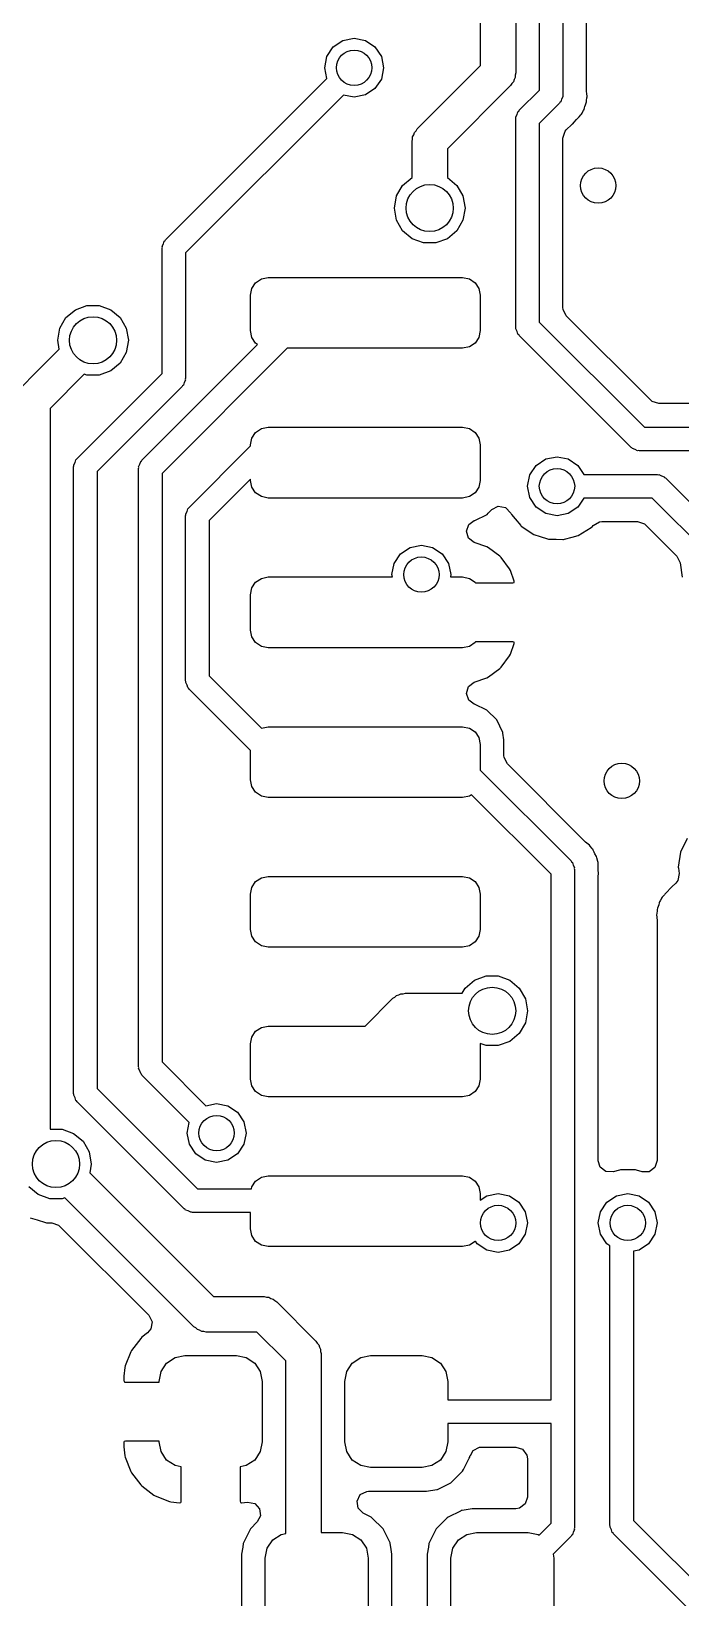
# Model space of a CAD drawing. Extents: x 0.04 to 2.01, y 0.04 to 5.04.
# Drawn here: x 0.728 to 0.945, y 0.859 to 1.382 of the extents above; entities that cross this region are included whole.
import ezdxf

# ---------------------------------------------------------------- set-up
doc = ezdxf.new("R2010")
doc.units = 0
doc.header["$MEASUREMENT"] = 0
doc.layers.add('BLACK', color=7, linetype='CONTINUOUS')

msp = doc.modelspace()

# ---------------------------------------------------------------- linework, layer by layer
at = {"layer": 'BLACK', "linetype": 'CONTINUOUS'}
for p, q in [((0.878, 1.37078), (0.878, 1.45477)), ((0.889811, 1.45233), (0.889811, 1.36834)), ((0.897685, 1.36263), (0.897685, 1.43895)), ((0.905559, 1.43538), (0.905559, 1.361)), ((0.913453, 1.36208), (0.913453, 1.42549)), ((0.826723, 1.37385), (0.828857, 1.37704)), ((0.828857, 1.37704), (0.83205, 1.37917)), ((0.83205, 1.37917), (0.835816, 1.37992)), ((0.835816, 1.37992), (0.839583, 1.37917)), ((0.839583, 1.37917), (0.842776, 1.37704)), ((0.842776, 1.37704), (0.84491, 1.37385)), ((0.825974, 1.37008), (0.826723, 1.37385)), ((0.84491, 1.37385), (0.845659, 1.37008)), ((0.856871, 1.34966), (0.878, 1.37078)), ((0.772807, 1.31264), (0.826683, 1.36651)), ((0.826683, 1.36651), (0.825974, 1.37008)), ((0.84491, 1.36631), (0.842776, 1.36312)), ((0.845659, 1.37008), (0.84491, 1.36631)), ((0.88902, 1.36539), (0.88847, 1.36484)), ((0.889221, 1.36614), (0.88902, 1.36539)), ((0.88961, 1.36681), (0.889221, 1.36614)), ((0.889811, 1.36834), (0.88961, 1.36759)), ((0.88961, 1.36759), (0.88961, 1.36681)), ((0.832251, 1.36095), (0.779528, 1.30822)), ((0.835816, 1.36024), (0.832251, 1.36095)), ((0.839583, 1.36099), (0.835816, 1.36024)), ((0.842776, 1.36312), (0.839583, 1.36099)), ((0.888081, 1.36416), (0.866953, 1.34303)), ((0.88847, 1.36484), (0.888081, 1.36416)), ((0.890917, 1.35586), (0.897685, 1.36263)), ((0.905511, 1.36038), (0.905092, 1.35956)), ((0.905559, 1.361), (0.905461, 1.3607)), ((0.905461, 1.3607), (0.905511, 1.36038)), ((0.913488, 1.36155), (0.913453, 1.36208)), ((0.913643, 1.36041), (0.913488, 1.36155)), ((0.91356, 1.36006), (0.913643, 1.36041)), ((0.890231, 1.35452), (0.890516, 1.35539)), ((0.890516, 1.35539), (0.890773, 1.35558)), ((0.890773, 1.35558), (0.890917, 1.35586)), ((0.904406, 1.35822), (0.897638, 1.35145)), ((0.90455, 1.3585), (0.904406, 1.35822)), ((0.904807, 1.35869), (0.90455, 1.3585)), ((0.905092, 1.35956), (0.904807, 1.35869)), ((0.911929, 1.3549), (0.911963, 1.35499)), ((0.911963, 1.35499), (0.912369, 1.35575)), ((0.912369, 1.35575), (0.912422, 1.35583)), ((0.912422, 1.35583), (0.912626, 1.35612)), ((0.912422, 1.35583), (0.912422, 1.35583)), ((0.912626, 1.35612), (0.912767, 1.35672)), ((0.912767, 1.35672), (0.912868, 1.35714)), ((0.912868, 1.35714), (0.91304, 1.35769)), ((0.91304, 1.35769), (0.913428, 1.35866)), ((0.913428, 1.35866), (0.913453, 1.35891)), ((0.913453, 1.35915), (0.913558, 1.36005)), ((0.913453, 1.35891), (0.913453, 1.35915)), ((0.913558, 1.36005), (0.91356, 1.36006)), ((0.889764, 1.35308), (0.889862, 1.35338)), ((0.889764, 1.28346), (0.889764, 1.35308)), ((0.889812, 1.35369), (0.890231, 1.35452)), ((0.889862, 1.35338), (0.889812, 1.35369)), ((0.897638, 1.35145), (0.897638, 1.2851)), ((0.906673, 1.34932), (0.908498, 1.35115)), ((0.908498, 1.35115), (0.908621, 1.35125)), ((0.908621, 1.35125), (0.908798, 1.35134)), ((0.908798, 1.35134), (0.909325, 1.35191)), ((0.909325, 1.35191), (0.910122, 1.35276)), ((0.910122, 1.35276), (0.910223, 1.35287)), ((0.910223, 1.35287), (0.910766, 1.35341)), ((0.910766, 1.35341), (0.910866, 1.35356)), ((0.910866, 1.35356), (0.911001, 1.35371)), ((0.911001, 1.35371), (0.911551, 1.35431)), ((0.911551, 1.35431), (0.911795, 1.35457)), ((0.911795, 1.35457), (0.911929, 1.3549)), ((0.855142, 1.34548), (0.855343, 1.34623)), ((0.855142, 1.33344), (0.855142, 1.34548)), ((0.855343, 1.34701), (0.855732, 1.34768)), ((0.855343, 1.34623), (0.855343, 1.34701)), ((0.855732, 1.34768), (0.855933, 1.34843)), ((0.855933, 1.34843), (0.856483, 1.34898)), ((0.856483, 1.34898), (0.856871, 1.34966)), ((0.905531, 1.34656), (0.906276, 1.34885)), ((0.905531, 1.28998), (0.905531, 1.34656)), ((0.906276, 1.34885), (0.906673, 1.34932)), ((0.866953, 1.34303), (0.866953, 1.33344)), ((0.849949, 1.32725), (0.851999, 1.3308)), ((0.851999, 1.3308), (0.855142, 1.33344)), ((0.866953, 1.33344), (0.870095, 1.3308)), ((0.870095, 1.3308), (0.872146, 1.32725)), ((0.849236, 1.32321), (0.849949, 1.32725)), ((0.872146, 1.32725), (0.872858, 1.32321)), ((0.849949, 1.31917), (0.849236, 1.32321)), ((0.851999, 1.31562), (0.849949, 1.31917)), ((0.872146, 1.31917), (0.870095, 1.31562)), ((0.872858, 1.32321), (0.872146, 1.31917)), ((0.855142, 1.31298), (0.851999, 1.31562)), ((0.870095, 1.31562), (0.866953, 1.31298)), ((0.771654, 1.30985), (0.771752, 1.31015)), ((0.771654, 1.268), (0.771654, 1.30985)), ((0.771702, 1.31047), (0.772121, 1.31129)), ((0.771752, 1.31015), (0.771702, 1.31047)), ((0.772121, 1.31129), (0.772405, 1.31217)), ((0.772405, 1.31217), (0.772662, 1.31235)), ((0.772662, 1.31235), (0.772807, 1.31264)), ((0.779528, 1.30822), (0.779528, 1.26637)), ((0.858996, 1.31158), (0.855142, 1.31298)), ((0.863098, 1.31158), (0.858996, 1.31158)), ((0.866953, 1.31298), (0.863098, 1.31158)), ((0.801631, 1.29635), (0.802911, 1.29827)), ((0.802911, 1.29827), (0.804827, 1.29955)), ((0.804827, 1.29955), (0.807087, 1.3)), ((0.807087, 1.3), (0.872047, 1.3)), ((0.872047, 1.3), (0.874307, 1.29955)), ((0.874307, 1.29955), (0.876223, 1.29827)), ((0.876223, 1.29827), (0.877503, 1.29635)), ((0.801181, 1.29409), (0.801631, 1.29635)), ((0.801181, 1.28228), (0.801181, 1.29409)), ((0.877503, 1.29635), (0.877953, 1.29409)), ((0.877953, 1.29409), (0.877953, 1.28228)), ((0.739574, 1.28665), (0.742717, 1.28928)), ((0.742717, 1.28928), (0.746571, 1.29069)), ((0.746571, 1.29069), (0.750673, 1.29069)), ((0.750673, 1.29069), (0.754528, 1.28928)), ((0.754528, 1.28928), (0.75767, 1.28665)), ((0.905579, 1.28937), (0.905531, 1.28998)), ((0.906673, 1.28722), (0.905579, 1.28937)), ((0.934861, 1.25904), (0.906673, 1.28722)), ((0.736811, 1.27906), (0.737523, 1.28309)), ((0.737523, 1.28309), (0.739574, 1.28665)), ((0.75767, 1.28665), (0.759721, 1.28309)), ((0.759721, 1.28309), (0.760433, 1.27906)), ((0.801631, 1.28002), (0.801181, 1.28228)), ((0.877953, 1.28228), (0.877503, 1.28002)), ((0.889862, 1.28316), (0.889764, 1.28346)), ((0.889812, 1.28285), (0.889862, 1.28316)), ((0.890231, 1.28203), (0.889812, 1.28285)), ((0.890516, 1.28115), (0.890231, 1.28203)), ((0.897638, 1.2851), (0.932733, 1.25)), ((0.73733, 1.27611), (0.736811, 1.27906)), ((0.760433, 1.27906), (0.759721, 1.27502)), ((0.764933, 1.239), (0.803585, 1.27766)), ((0.802911, 1.27811), (0.801631, 1.28002)), ((0.803585, 1.27766), (0.802911, 1.27811)), ((0.874307, 1.27683), (0.872047, 1.27638)), ((0.876223, 1.27811), (0.874307, 1.27683)), ((0.877503, 1.28002), (0.876223, 1.27811)), ((0.890773, 1.28096), (0.890516, 1.28115)), ((0.890917, 1.28068), (0.890773, 1.28096)), ((0.928318, 1.24328), (0.890917, 1.28068)), ((0.701176, 1.23996), (0.73733, 1.27611)), ((0.75767, 1.27146), (0.754528, 1.26883)), ((0.759721, 1.27502), (0.75767, 1.27146)), ((0.813442, 1.27638), (0.771654, 1.23459)), ((0.872047, 1.27638), (0.813442, 1.27638)), ((0.74567, 1.26775), (0.734252, 1.25633)), ((0.743279, 1.23962), (0.771654, 1.268)), ((0.746571, 1.26742), (0.74567, 1.26775)), ((0.750673, 1.26742), (0.746571, 1.26742)), ((0.754528, 1.26883), (0.750673, 1.26742)), ((0.779528, 1.26637), (0.779429, 1.26606)), ((0.779429, 1.26606), (0.779479, 1.26575)), ((0.778374, 1.26358), (0.75, 1.23521)), ((0.778519, 1.26386), (0.778374, 1.26358)), ((0.778776, 1.26405), (0.778519, 1.26386)), ((0.779061, 1.26493), (0.778776, 1.26405)), ((0.779479, 1.26575), (0.779061, 1.26493)), ((0.734252, 1.25633), (0.734252, 1.01557)), ((0.935326, 1.25864), (0.934861, 1.25904)), ((0.937617, 1.25789), (0.935326, 1.25864)), ((0.953648, 1.25789), (0.937617, 1.25789)), ((0.801181, 1.24409), (0.801631, 1.24635)), ((0.801631, 1.24635), (0.802911, 1.24827)), ((0.802911, 1.24827), (0.804827, 1.24955)), ((0.804827, 1.24955), (0.807087, 1.25)), ((0.807087, 1.25), (0.872047, 1.25)), ((0.872047, 1.25), (0.874307, 1.24955)), ((0.874307, 1.24955), (0.876223, 1.24827)), ((0.876223, 1.24827), (0.877503, 1.24635)), ((0.877503, 1.24635), (0.877953, 1.24409)), ((0.932733, 1.25), (0.954724, 1.25)), ((0.780681, 1.22326), (0.801181, 1.24376)), ((0.801181, 1.24376), (0.801181, 1.24409)), ((0.877953, 1.24409), (0.877953, 1.23228)), ((0.899796, 1.23941), (0.903563, 1.24016)), ((0.903563, 1.24016), (0.90733, 1.23941)), ((0.928601, 1.24313), (0.928318, 1.24328)), ((0.928788, 1.24288), (0.928601, 1.24313)), ((0.929665, 1.24259), (0.928788, 1.24288)), ((0.930486, 1.24217), (0.929665, 1.24259)), ((0.9308, 1.24222), (0.930486, 1.24217)), ((0.931102, 1.24213), (0.9308, 1.24222)), ((0.953094, 1.24213), (0.931102, 1.24213)), ((0.742126, 1.23684), (0.742224, 1.23714)), ((0.742126, 1.0275), (0.742126, 1.23684)), ((0.742174, 1.23745), (0.742593, 1.23828)), ((0.742224, 1.23714), (0.742174, 1.23745)), ((0.742593, 1.23828), (0.742878, 1.23915)), ((0.742878, 1.23915), (0.743135, 1.23934)), ((0.743135, 1.23934), (0.743279, 1.23962)), ((0.75, 1.23521), (0.75, 1.02913)), ((0.76378, 1.23622), (0.763878, 1.23652)), ((0.76378, 1.03644), (0.76378, 1.23622)), ((0.763828, 1.23684), (0.764247, 1.23766)), ((0.763878, 1.23652), (0.763828, 1.23684)), ((0.764247, 1.23766), (0.764531, 1.23853)), ((0.764531, 1.23853), (0.764788, 1.23872)), ((0.764788, 1.23872), (0.764933, 1.239)), ((0.89447, 1.23408), (0.896603, 1.23727)), ((0.896603, 1.23727), (0.899796, 1.23941)), ((0.90733, 1.23941), (0.910523, 1.23727)), ((0.910523, 1.23727), (0.912542, 1.23425)), ((0.771654, 1.23459), (0.771654, 1.03807)), ((0.801181, 1.23262), (0.787402, 1.21884)), ((0.801181, 1.23228), (0.801181, 1.23262)), ((0.801631, 1.23002), (0.801181, 1.23228)), ((0.802911, 1.22811), (0.801631, 1.23002)), ((0.877503, 1.23002), (0.876223, 1.22811)), ((0.877953, 1.23228), (0.877503, 1.23002)), ((0.89372, 1.23031), (0.89447, 1.23408)), ((0.89447, 1.22655), (0.89372, 1.23031)), ((0.912542, 1.23425), (0.937008, 1.23425)), ((0.937008, 1.23425), (0.93731, 1.23415)), ((0.93731, 1.23415), (0.937624, 1.2342)), ((0.937624, 1.2342), (0.938445, 1.23378)), ((0.938445, 1.23378), (0.939322, 1.2335)), ((0.939322, 1.2335), (0.939509, 1.23324)), ((0.939509, 1.23324), (0.939792, 1.2331)), ((0.939792, 1.2331), (0.959033, 1.21386)), ((0.804827, 1.22683), (0.802911, 1.22811)), ((0.807087, 1.22638), (0.804827, 1.22683)), ((0.872047, 1.22638), (0.807087, 1.22638)), ((0.874307, 1.22683), (0.872047, 1.22638)), ((0.876223, 1.22811), (0.874307, 1.22683)), ((0.896603, 1.22336), (0.89447, 1.22655)), ((0.912542, 1.22638), (0.910523, 1.22336)), ((0.935377, 1.22638), (0.912542, 1.22638)), ((0.953465, 1.20829), (0.935377, 1.22638)), ((0.779528, 1.22047), (0.779626, 1.22077)), ((0.779528, 1.16535), (0.779528, 1.22047)), ((0.779576, 1.22109), (0.779995, 1.22191)), ((0.779626, 1.22077), (0.779576, 1.22109)), ((0.779995, 1.22191), (0.780279, 1.22279)), ((0.780279, 1.22279), (0.780536, 1.22297)), ((0.780536, 1.22297), (0.780681, 1.22326)), ((0.876067, 1.21888), (0.880191, 1.22091)), ((0.880191, 1.22091), (0.880624, 1.22134)), ((0.880624, 1.22134), (0.881806, 1.22253)), ((0.881806, 1.22253), (0.883952, 1.22362)), ((0.883952, 1.22362), (0.886331, 1.22325)), ((0.886331, 1.22325), (0.888132, 1.22134)), ((0.888132, 1.22134), (0.888351, 1.22085)), ((0.888351, 1.22085), (0.889542, 1.21943)), ((0.889542, 1.21943), (0.891441, 1.21717)), ((0.899796, 1.22122), (0.896603, 1.22336)), ((0.903563, 1.22047), (0.899796, 1.22122)), ((0.90733, 1.22122), (0.903563, 1.22047)), ((0.910523, 1.22336), (0.90733, 1.22122)), ((0.787402, 1.21884), (0.787402, 1.16699)), ((0.87329, 1.21529), (0.874088, 1.21756)), ((0.87398, 1.21298), (0.87329, 1.21529)), ((0.874088, 1.21756), (0.875952, 1.21887)), ((0.875952, 1.21887), (0.876067, 1.21888)), ((0.891441, 1.21717), (0.891441, 1.21717)), ((0.891441, 1.21717), (0.89162, 1.21696)), ((0.89162, 1.21696), (0.895849, 1.21414)), ((0.895849, 1.21414), (0.896114, 1.21406)), ((0.896114, 1.21406), (0.896114, 1.21406)), ((0.896114, 1.21406), (0.897587, 1.2136)), ((0.908635, 1.21331), (0.910679, 1.21387)), ((0.910679, 1.21387), (0.915009, 1.21653)), ((0.915009, 1.21653), (0.915258, 1.2168)), ((0.915258, 1.2168), (0.915619, 1.2172)), ((0.915619, 1.2172), (0.917708, 1.2184)), ((0.917708, 1.2184), (0.918508, 1.21848)), ((0.918508, 1.21848), (0.930493, 1.21848)), ((0.930493, 1.21848), (0.932784, 1.21774)), ((0.932784, 1.21774), (0.933249, 1.21734)), ((0.933249, 1.21734), (0.943599, 1.20699)), ((0.851308, 1.20775), (0.854501, 1.20988)), ((0.854501, 1.20988), (0.858268, 1.21063)), ((0.858268, 1.21063), (0.862034, 1.20988)), ((0.862034, 1.20988), (0.865227, 1.20775)), ((0.875895, 1.21152), (0.87398, 1.21298)), ((0.880156, 1.21003), (0.875895, 1.21152)), ((0.880665, 1.20976), (0.880156, 1.21003)), ((0.884482, 1.20694), (0.880665, 1.20976)), ((0.897587, 1.2136), (0.900698, 1.21263)), ((0.900698, 1.21263), (0.903238, 1.21258)), ((0.903238, 1.21258), (0.9055, 1.21254)), ((0.9055, 1.21254), (0.9055, 1.21254)), ((0.9055, 1.21254), (0.905778, 1.21253)), ((0.905778, 1.21253), (0.906046, 1.21261)), ((0.906046, 1.21261), (0.908635, 1.21331)), ((0.906046, 1.21261), (0.906046, 1.21261)), ((0.848425, 1.20079), (0.849174, 1.20455)), ((0.849174, 1.20455), (0.851308, 1.20775)), ((0.865227, 1.20775), (0.867361, 1.20455)), ((0.867361, 1.20455), (0.86811, 1.20079)), ((0.884889, 1.20653), (0.884482, 1.20694)), ((0.887708, 1.20271), (0.884889, 1.20653)), ((0.943599, 1.20699), (0.944707, 1.20474)), ((0.944707, 1.20474), (0.94534, 1.19991)), ((0.801631, 1.19635), (0.802911, 1.19827)), ((0.802911, 1.19827), (0.804827, 1.19955)), ((0.804827, 1.19955), (0.807087, 1.2)), ((0.807087, 1.2), (0.848582, 1.2)), ((0.848582, 1.2), (0.848425, 1.20079)), ((0.86811, 1.20079), (0.867954, 1.2)), ((0.867954, 1.2), (0.872047, 1.2)), ((0.872047, 1.2), (0.874307, 1.19955)), ((0.874307, 1.19955), (0.876223, 1.19827)), ((0.876223, 1.19827), (0.876383, 1.19803)), ((0.876383, 1.19803), (0.888826, 1.19803)), ((0.887978, 1.2022), (0.887708, 1.20271)), ((0.889231, 1.19864), (0.887978, 1.2022)), ((0.888826, 1.19803), (0.889236, 1.19816)), ((0.889236, 1.19816), (0.889231, 1.19864)), ((0.801181, 1.19409), (0.801631, 1.19635)), ((0.801181, 1.18228), (0.801181, 1.19409)), ((0.801631, 1.18002), (0.801181, 1.18228)), ((0.802911, 1.17811), (0.801631, 1.18002)), ((0.804827, 1.17683), (0.802911, 1.17811)), ((0.876223, 1.17811), (0.874307, 1.17683)), ((0.876383, 1.17835), (0.876223, 1.17811)), ((0.888802, 1.17835), (0.876383, 1.17835)), ((0.887978, 1.17417), (0.889238, 1.17776)), ((0.889249, 1.1782), (0.888802, 1.17835)), ((0.889238, 1.17776), (0.889249, 1.1782)), ((0.807087, 1.17638), (0.804827, 1.17683)), ((0.872047, 1.17638), (0.807087, 1.17638)), ((0.874307, 1.17683), (0.872047, 1.17638)), ((0.884889, 1.16985), (0.887708, 1.17367)), ((0.887708, 1.17367), (0.887978, 1.17417)), ((0.787402, 1.16699), (0.804835, 1.14955)), ((0.880156, 1.16635), (0.880665, 1.16662)), ((0.880665, 1.16662), (0.884482, 1.16944)), ((0.884482, 1.16944), (0.884889, 1.16985)), ((0.779626, 1.16505), (0.779528, 1.16535)), ((0.779576, 1.16474), (0.779626, 1.16505)), ((0.779995, 1.16392), (0.779576, 1.16474)), ((0.780279, 1.16304), (0.779995, 1.16392)), ((0.780536, 1.16285), (0.780279, 1.16304)), ((0.780681, 1.16257), (0.780536, 1.16285)), ((0.801181, 1.14207), (0.780681, 1.16257)), ((0.873289, 1.16112), (0.874001, 1.16342)), ((0.874001, 1.16342), (0.875895, 1.16486)), ((0.875895, 1.16486), (0.880156, 1.16635)), ((0.874067, 1.15884), (0.873289, 1.16112)), ((0.875951, 1.15752), (0.874067, 1.15884)), ((0.876044, 1.1575), (0.875951, 1.15752)), ((0.880171, 1.15548), (0.876044, 1.1575)), ((0.883423, 1.15224), (0.880171, 1.15548)), ((0.885447, 1.14811), (0.883423, 1.15224)), ((0.804835, 1.14955), (0.807087, 1.15)), ((0.807087, 1.15), (0.872047, 1.15)), ((0.872047, 1.15), (0.874307, 1.14955)), ((0.874307, 1.14955), (0.876223, 1.14827)), ((0.876223, 1.14827), (0.877503, 1.14635)), ((0.877503, 1.14635), (0.877953, 1.14409)), ((0.885491, 1.14782), (0.885447, 1.14811)), ((0.885491, 1.14781), (0.885491, 1.14782)), ((0.885822, 1.14557), (0.885491, 1.14781)), ((0.801181, 1.13228), (0.801181, 1.14207)), ((0.877953, 1.14409), (0.877953, 1.13549)), ((0.885846, 1.1454), (0.885822, 1.14557)), ((0.885846, 1.14037), (0.885846, 1.1454)), ((0.877953, 1.13549), (0.908296, 1.10515)), ((0.885894, 1.13976), (0.885846, 1.14037)), ((0.886988, 1.13762), (0.885894, 1.13976)), ((0.913117, 1.11149), (0.886988, 1.13762)), ((0.801631, 1.13002), (0.801181, 1.13228)), ((0.802911, 1.12811), (0.801631, 1.13002)), ((0.804827, 1.12683), (0.802911, 1.12811)), ((0.807087, 1.12638), (0.804827, 1.12683)), ((0.872047, 1.12638), (0.807087, 1.12638)), ((0.874307, 1.12683), (0.872047, 1.12638)), ((0.875009, 1.1273), (0.874307, 1.12683)), ((0.901575, 1.10073), (0.875009, 1.1273)), ((0.913514, 1.11114), (0.913117, 1.11149)), ((0.914428, 1.11045), (0.913514, 1.11114)), ((0.914617, 1.11014), (0.914428, 1.11045)), ((0.914621, 1.11013), (0.914617, 1.11014)), ((0.914617, 1.11014), (0.914617, 1.11014)), ((0.915183, 1.10942), (0.914621, 1.11013)), ((0.915355, 1.10925), (0.915183, 1.10942)), ((0.915513, 1.10906), (0.915355, 1.10925)), ((0.915622, 1.10881), (0.915513, 1.10906)), ((0.94701, 1.11266), (0.944851, 1.10806)), ((0.908296, 1.10515), (0.90844, 1.10486)), ((0.90844, 1.10486), (0.908697, 1.10468)), ((0.908697, 1.10468), (0.908982, 1.1038)), ((0.915927, 1.10809), (0.915622, 1.10881)), ((0.915622, 1.10881), (0.915622, 1.10881)), ((0.91619, 1.10759), (0.915927, 1.10809)), ((0.916741, 1.10669), (0.91619, 1.10759)), ((0.916824, 1.10625), (0.916741, 1.10669)), ((0.917074, 1.10542), (0.916824, 1.10625)), ((0.917111, 1.10534), (0.917074, 1.10542)), ((0.917253, 1.10501), (0.917111, 1.10534)), ((0.917111, 1.10534), (0.917111, 1.10534)), ((0.917266, 1.10465), (0.917253, 1.10501)), ((0.917297, 1.10384), (0.917266, 1.10465)), ((0.917266, 1.10465), (0.917266, 1.10465)), ((0.91731, 1.10364), (0.917297, 1.10384)), ((0.944851, 1.10806), (0.94407, 1.10304)), ((0.802911, 1.09827), (0.804827, 1.09955)), ((0.804827, 1.09955), (0.807087, 1.1)), ((0.807087, 1.1), (0.872047, 1.1)), ((0.872047, 1.1), (0.874307, 1.09955)), ((0.874307, 1.09955), (0.876223, 1.09827)), ((0.901575, 0.925197), (0.901575, 1.10073)), ((0.908982, 1.1038), (0.9094, 1.10298)), ((0.9094, 1.10298), (0.909351, 1.10266)), ((0.909351, 1.10266), (0.909449, 1.10236)), ((0.909449, 1.10236), (0.909449, 0.882382)), ((0.917343, 1.10346), (0.91731, 1.10364)), ((0.917343, 1.1027), (0.917343, 1.10346)), ((0.917345, 1.10255), (0.917343, 1.1027)), ((0.917343, 1.10026), (0.917354, 1.10042)), ((0.917343, 1.00505), (0.917343, 1.10026)), ((0.917418, 1.1006), (0.917345, 1.10255)), ((0.917354, 1.10042), (0.917418, 1.1006)), ((0.943894, 1.09865), (0.943226, 1.09775)), ((0.944335, 1.10101), (0.943894, 1.09865)), ((0.94407, 1.10304), (0.944106, 1.10277)), ((0.944106, 1.10277), (0.944106, 1.10277)), ((0.944106, 1.10277), (0.944335, 1.10101)), ((0.801181, 1.09409), (0.801631, 1.09635)), ((0.801181, 1.08228), (0.801181, 1.09409)), ((0.801631, 1.09635), (0.802911, 1.09827)), ((0.876223, 1.09827), (0.877503, 1.09635)), ((0.877503, 1.09635), (0.877953, 1.09409)), ((0.877953, 1.09409), (0.877953, 1.08228)), ((0.93944, 1.0939), (0.938646, 1.09305)), ((0.939575, 1.09406), (0.93944, 1.0939)), ((0.939675, 1.0942), (0.939575, 1.09406)), ((0.940218, 1.09474), (0.939675, 1.0942)), ((0.940319, 1.09485), (0.940218, 1.09474)), ((0.941398, 1.09601), (0.940319, 1.09485)), ((0.941643, 1.09628), (0.941398, 1.09601)), ((0.94182, 1.09636), (0.941643, 1.09628)), ((0.941943, 1.09647), (0.94182, 1.09636)), ((0.943226, 1.09775), (0.941943, 1.09647)), ((0.936988, 1.08846), (0.936883, 1.08756)), ((0.937012, 1.08895), (0.936988, 1.0887)), ((0.936988, 1.0887), (0.936988, 1.08846)), ((0.937166, 1.08934), (0.937012, 1.08895)), ((0.937401, 1.08993), (0.937166, 1.08934)), ((0.937573, 1.09047), (0.937401, 1.08993)), ((0.937732, 1.09114), (0.937573, 1.09047)), ((0.937815, 1.09149), (0.937732, 1.09114)), ((0.938019, 1.09179), (0.937815, 1.09149)), ((0.938072, 1.09186), (0.938019, 1.09179)), ((0.938019, 1.09179), (0.938019, 1.09179)), ((0.938478, 1.09262), (0.938072, 1.09186)), ((0.938512, 1.09271), (0.938478, 1.09262)), ((0.938646, 1.09305), (0.938512, 1.09271)), ((0.938512, 1.09271), (0.938512, 1.09271)), ((0.936883, 1.08756), (0.936798, 1.0872)), ((0.936798, 1.0872), (0.936905, 1.08641)), ((0.936905, 1.08641), (0.936953, 1.08606)), ((0.936953, 1.08606), (0.936988, 1.08554)), ((0.936988, 1.08554), (0.936988, 1.00507)), ((0.801631, 1.08002), (0.801181, 1.08228)), ((0.802911, 1.07811), (0.801631, 1.08002)), ((0.804827, 1.07683), (0.802911, 1.07811)), ((0.876223, 1.07811), (0.874307, 1.07683)), ((0.877503, 1.08002), (0.876223, 1.07811)), ((0.877953, 1.08228), (0.877503, 1.08002)), ((0.807087, 1.07638), (0.804827, 1.07683)), ((0.872047, 1.07638), (0.807087, 1.07638)), ((0.874307, 1.07683), (0.872047, 1.07638)), ((0.871888, 1.06102), (0.872862, 1.06271)), ((0.872862, 1.06271), (0.876004, 1.06535)), ((0.876004, 1.06535), (0.879859, 1.06675)), ((0.879859, 1.06675), (0.88396, 1.06675)), ((0.88396, 1.06675), (0.887815, 1.06535)), ((0.887815, 1.06535), (0.890957, 1.06271)), ((0.890957, 1.06271), (0.893008, 1.05916)), ((0.839483, 1.05), (0.848777, 1.05929)), ((0.848777, 1.05929), (0.84945, 1.05968)), ((0.84945, 1.05968), (0.85, 1.06023)), ((0.85, 1.06023), (0.850751, 1.06043)), ((0.850751, 1.06043), (0.851424, 1.06082)), ((0.851424, 1.06082), (0.852202, 1.06082)), ((0.852202, 1.06082), (0.852953, 1.06102)), ((0.852953, 1.06102), (0.871888, 1.06102)), ((0.893008, 1.05916), (0.89372, 1.05512)), ((0.89372, 1.05512), (0.893008, 1.05108)), ((0.801181, 1.04409), (0.801631, 1.04635)), ((0.801631, 1.04635), (0.802911, 1.04827)), ((0.802911, 1.04827), (0.804827, 1.04955)), ((0.804827, 1.04955), (0.807087, 1.05)), ((0.807087, 1.05), (0.839483, 1.05)), ((0.890957, 1.04753), (0.887815, 1.04489)), ((0.893008, 1.05108), (0.890957, 1.04753)), ((0.801181, 1.03228), (0.801181, 1.04409)), ((0.879859, 1.04349), (0.877934, 1.04419)), ((0.877934, 1.04419), (0.877953, 1.04409)), ((0.877953, 1.04409), (0.877953, 1.03228)), ((0.88396, 1.04349), (0.879859, 1.04349)), ((0.887815, 1.04489), (0.88396, 1.04349)), ((0.763878, 1.03614), (0.76378, 1.03644)), ((0.763828, 1.03583), (0.763878, 1.03614)), ((0.764247, 1.03501), (0.763828, 1.03583)), ((0.771654, 1.03807), (0.786309, 1.02342)), ((0.764531, 1.03413), (0.764247, 1.03501)), ((0.764788, 1.03394), (0.764531, 1.03413)), ((0.764933, 1.03366), (0.764788, 1.03394)), ((0.780741, 1.01785), (0.764933, 1.03366)), ((0.801631, 1.03002), (0.801181, 1.03228)), ((0.877953, 1.03228), (0.877503, 1.03002)), ((0.742224, 1.0272), (0.742126, 1.0275)), ((0.742174, 1.02689), (0.742224, 1.0272)), ((0.742593, 1.02606), (0.742174, 1.02689)), ((0.742878, 1.02519), (0.742593, 1.02606)), ((0.75, 1.02913), (0.783463, 0.995669)), ((0.802911, 1.02811), (0.801631, 1.03002)), ((0.804827, 1.02683), (0.802911, 1.02811)), ((0.807087, 1.02638), (0.804827, 1.02683)), ((0.872047, 1.02638), (0.807087, 1.02638)), ((0.874307, 1.02683), (0.872047, 1.02638)), ((0.876223, 1.02811), (0.874307, 1.02683)), ((0.877503, 1.03002), (0.876223, 1.02811)), ((0.743135, 1.025), (0.742878, 1.02519)), ((0.743279, 1.02472), (0.743135, 1.025)), ((0.779048, 0.988948), (0.743279, 1.02472)), ((0.786309, 1.02342), (0.789875, 1.02413)), ((0.789875, 1.02413), (0.793641, 1.02338)), ((0.793641, 1.02338), (0.796835, 1.02124)), ((0.796835, 1.02124), (0.798968, 1.01805)), ((0.734252, 1.01557), (0.738271, 1.01557)), ((0.738271, 1.01557), (0.742126, 1.01417)), ((0.780032, 1.01428), (0.780741, 1.01785)), ((0.798968, 1.01805), (0.799717, 1.01428)), ((0.742126, 1.01417), (0.745268, 1.01153)), ((0.745268, 1.01153), (0.747319, 1.00798)), ((0.780781, 1.01052), (0.780032, 1.01428)), ((0.782915, 1.00732), (0.780781, 1.01052)), ((0.798968, 1.01052), (0.796835, 1.00732)), ((0.799717, 1.01428), (0.798968, 1.01052)), ((0.747319, 1.00798), (0.748031, 1.00394)), ((0.786108, 1.00519), (0.782915, 1.00732)), ((0.789875, 1.00444), (0.786108, 1.00519)), ((0.793641, 1.00519), (0.789875, 1.00444)), ((0.796835, 1.00732), (0.793641, 1.00519)), ((0.918007, 1.00288), (0.917343, 1.00505)), ((0.936988, 1.00507), (0.936244, 1.00278)), ((0.748031, 1.00394), (0.747513, 1.001)), ((0.747513, 1.001), (0.788863, 0.959646)), ((0.802911, 0.99827), (0.804827, 0.99955)), ((0.804827, 0.99955), (0.807087, 1)), ((0.807087, 1), (0.872047, 1)), ((0.872047, 1), (0.874307, 0.99955)), ((0.874307, 0.99955), (0.876223, 0.99827)), ((0.919904, 1.00139), (0.918007, 1.00288)), ((0.922311, 1.00131), (0.919904, 1.00139)), ((0.924486, 1.00193), (0.922311, 1.00131)), ((0.924753, 1.002), (0.924486, 1.00193)), ((0.924486, 1.00193), (0.924486, 1.00193)), ((0.925031, 1.002), (0.924753, 1.002)), ((0.926817, 1.00199), (0.925031, 1.002)), ((0.929834, 1.00197), (0.926817, 1.00199)), ((0.9301, 1.00189), (0.929834, 1.00197)), ((0.931974, 1.00133), (0.9301, 1.00189)), ((0.9301, 1.00189), (0.9301, 1.00189)), ((0.934295, 1.00136), (0.931974, 1.00133)), ((0.936244, 1.00278), (0.934295, 1.00136)), ((0.730315, 0.993708), (0.727173, 0.996345)), ((0.783463, 0.995669), (0.801494, 0.995669)), ((0.801494, 0.995669), (0.801631, 0.996354)), ((0.801631, 0.996354), (0.802911, 0.99827)), ((0.876223, 0.99827), (0.877503, 0.996354)), ((0.877503, 0.996354), (0.877953, 0.994094)), ((0.877953, 0.994094), (0.877953, 0.991903)), ((0.880111, 0.993345), (0.883878, 0.994094)), ((0.883878, 0.994094), (0.887645, 0.993345)), ((0.923418, 0.993345), (0.927185, 0.994094)), ((0.927185, 0.994094), (0.930952, 0.993345)), ((0.73417, 0.992305), (0.730315, 0.993708)), ((0.738271, 0.992305), (0.73417, 0.992305)), ((0.739172, 0.992633), (0.738271, 0.992305)), ((0.782241, 0.949564), (0.739172, 0.992633)), ((0.779331, 0.988804), (0.779048, 0.988948)), ((0.779518, 0.988547), (0.779331, 0.988804)), ((0.877953, 0.991903), (0.880111, 0.993345)), ((0.887645, 0.993345), (0.890838, 0.991212)), ((0.890838, 0.991212), (0.892971, 0.988019)), ((0.918092, 0.988019), (0.920225, 0.991212)), ((0.920225, 0.991212), (0.923418, 0.993345)), ((0.930952, 0.993345), (0.934145, 0.991212)), ((0.934145, 0.991212), (0.936278, 0.988019)), ((0.72765, 0.985969), (0.729933, 0.985256)), ((0.729933, 0.985256), (0.732773, 0.984369)), ((0.732773, 0.984369), (0.732773, 0.984369)), ((0.732773, 0.984369), (0.733038, 0.984286)), ((0.733038, 0.984286), (0.73448, 0.984259)), ((0.73448, 0.984259), (0.734846, 0.984253)), ((0.734846, 0.984253), (0.737123, 0.983466)), ((0.780395, 0.988262), (0.779518, 0.988547)), ((0.781216, 0.987844), (0.780395, 0.988262)), ((0.78153, 0.987893), (0.781216, 0.987844)), ((0.781832, 0.987795), (0.78153, 0.987893)), ((0.801181, 0.987795), (0.781832, 0.987795)), ((0.801181, 0.982283), (0.801181, 0.987795)), ((0.892971, 0.988019), (0.89372, 0.984252)), ((0.89372, 0.984252), (0.892971, 0.980485)), ((0.917343, 0.984252), (0.918092, 0.988019)), ((0.918092, 0.980485), (0.917343, 0.984252)), ((0.936278, 0.988019), (0.937028, 0.984252)), ((0.937028, 0.984252), (0.936278, 0.980485)), ((0.737123, 0.983466), (0.737531, 0.983112)), ((0.737531, 0.983112), (0.767237, 0.953405)), ((0.801631, 0.980024), (0.801181, 0.982283)), ((0.802911, 0.978108), (0.801631, 0.980024)), ((0.892971, 0.980485), (0.890838, 0.977292)), ((0.920225, 0.977292), (0.918092, 0.980485)), ((0.936278, 0.980485), (0.934145, 0.977292)), ((0.804827, 0.976827), (0.802911, 0.978108)), ((0.807087, 0.976378), (0.804827, 0.976827)), ((0.872047, 0.976378), (0.807087, 0.976378)), ((0.874307, 0.976827), (0.872047, 0.976378)), ((0.876223, 0.978108), (0.874307, 0.976827)), ((0.876298, 0.97822), (0.876223, 0.978108)), ((0.876918, 0.977292), (0.876298, 0.97822)), ((0.880111, 0.975159), (0.876918, 0.977292)), ((0.883878, 0.974409), (0.880111, 0.975159)), ((0.887645, 0.975159), (0.883878, 0.974409)), ((0.890838, 0.977292), (0.887645, 0.975159)), ((0.92126, 0.976601), (0.920225, 0.977292)), ((0.92126, 0.883241), (0.92126, 0.976601)), ((0.930952, 0.975159), (0.929134, 0.974797)), ((0.929134, 0.974797), (0.929134, 0.884871)), ((0.934145, 0.977292), (0.930952, 0.975159)), ((0.788863, 0.959646), (0.805781, 0.959646)), ((0.805781, 0.959646), (0.806532, 0.959444)), ((0.806532, 0.959444), (0.807309, 0.959444)), ((0.807309, 0.959444), (0.807983, 0.959056)), ((0.807983, 0.959056), (0.808734, 0.958854)), ((0.808734, 0.958854), (0.809283, 0.958305)), ((0.809283, 0.958305), (0.809957, 0.957916)), ((0.809957, 0.957916), (0.823073, 0.944799)), ((0.767237, 0.953405), (0.768331, 0.951259)), ((0.766838, 0.947545), (0.764916, 0.946086)), ((0.767954, 0.94888), (0.766838, 0.947545)), ((0.768331, 0.951259), (0.767954, 0.94888)), ((0.782915, 0.949176), (0.782241, 0.949564)), ((0.783465, 0.948626), (0.782915, 0.949176)), ((0.784216, 0.948425), (0.783465, 0.948626)), ((0.784889, 0.948036), (0.784216, 0.948425)), ((0.785666, 0.948036), (0.784889, 0.948036)), ((0.786417, 0.947835), (0.785666, 0.948036)), ((0.803335, 0.947835), (0.786417, 0.947835)), ((0.812992, 0.938177), (0.803335, 0.947835)), ((0.761482, 0.94168), (0.761223, 0.941222)), ((0.764543, 0.945714), (0.761482, 0.94168)), ((0.764916, 0.946086), (0.764543, 0.945714)), ((0.823073, 0.944799), (0.823462, 0.944126)), ((0.823462, 0.944126), (0.824012, 0.943576)), ((0.824012, 0.943576), (0.824213, 0.942825)), ((0.824213, 0.942825), (0.824602, 0.942152)), ((0.824602, 0.942152), (0.824602, 0.941374)), ((0.759353, 0.936499), (0.759231, 0.936017)), ((0.761223, 0.941222), (0.759353, 0.936499)), ((0.771325, 0.934644), (0.773192, 0.937438)), ((0.773192, 0.937438), (0.775986, 0.939305)), ((0.775986, 0.939305), (0.779281, 0.939961)), ((0.779281, 0.939961), (0.796506, 0.939961)), ((0.796506, 0.939961), (0.799802, 0.939305)), ((0.799802, 0.939305), (0.802596, 0.937438)), ((0.802596, 0.937438), (0.804463, 0.934644)), ((0.812992, 0.880563), (0.812992, 0.938177)), ((0.824602, 0.941374), (0.824803, 0.940623)), ((0.824803, 0.940623), (0.824803, 0.880906)), ((0.833333, 0.934644), (0.8352, 0.937438)), ((0.8352, 0.937438), (0.837994, 0.939305)), ((0.837994, 0.939305), (0.841289, 0.939961)), ((0.841289, 0.939961), (0.858514, 0.939961)), ((0.858514, 0.939961), (0.86181, 0.939305)), ((0.86181, 0.939305), (0.864604, 0.937438)), ((0.864604, 0.937438), (0.86647, 0.934644)), ((0.758872, 0.933052), (0.758858, 0.932817)), ((0.758858, 0.932817), (0.758858, 0.93172)), ((0.758858, 0.93172), (0.759021, 0.93122)), ((0.759231, 0.936017), (0.758872, 0.933052)), ((0.759021, 0.93122), (0.759183, 0.931102)), ((0.770669, 0.931348), (0.771325, 0.934644)), ((0.770669, 0.931102), (0.770669, 0.931348)), ((0.804463, 0.934644), (0.805118, 0.931348)), ((0.805118, 0.931348), (0.805118, 0.911171)), ((0.832677, 0.931348), (0.833333, 0.934644)), ((0.832677, 0.911171), (0.832677, 0.931348)), ((0.86647, 0.934644), (0.867126, 0.931348)), ((0.867126, 0.931348), (0.867126, 0.925197)), ((0.759183, 0.931102), (0.770669, 0.931102)), ((0.867126, 0.925197), (0.901575, 0.925197)), ((0.901575, 0.917323), (0.867126, 0.917323)), ((0.867126, 0.917323), (0.867126, 0.911171)), ((0.901575, 0.884013), (0.901575, 0.917323)), ((0.758976, 0.911255), (0.758858, 0.911093)), ((0.758858, 0.911093), (0.758858, 0.909702)), ((0.759476, 0.911417), (0.758976, 0.911255)), ((0.770669, 0.911417), (0.759476, 0.911417)), ((0.770669, 0.911171), (0.770669, 0.911417)), ((0.771325, 0.907876), (0.770669, 0.911171)), ((0.805118, 0.911171), (0.804463, 0.907876)), ((0.833333, 0.907876), (0.832677, 0.911171)), ((0.867126, 0.911171), (0.86647, 0.907876)), ((0.758858, 0.909702), (0.758872, 0.909468)), ((0.758872, 0.909468), (0.759231, 0.906502)), ((0.759231, 0.906502), (0.759353, 0.906021)), ((0.759353, 0.906021), (0.761223, 0.901298)), ((0.773192, 0.905081), (0.771325, 0.907876)), ((0.775986, 0.903215), (0.773192, 0.905081)), ((0.802596, 0.905081), (0.799802, 0.903215)), ((0.804463, 0.907876), (0.802596, 0.905081)), ((0.8352, 0.905081), (0.833333, 0.907876)), ((0.837994, 0.903215), (0.8352, 0.905081)), ((0.864604, 0.905081), (0.86181, 0.903215)), ((0.86647, 0.907876), (0.864604, 0.905081)), ((0.872345, 0.901959), (0.874268, 0.905734)), ((0.874268, 0.905734), (0.874408, 0.906007)), ((0.874268, 0.905734), (0.874268, 0.905734)), ((0.874408, 0.906007), (0.874456, 0.90631)), ((0.874456, 0.90631), (0.87455, 0.906602)), ((0.87455, 0.906602), (0.874647, 0.90657)), ((0.874647, 0.90657), (0.875523, 0.908288)), ((0.875523, 0.908288), (0.877669, 0.909381)), ((0.877669, 0.909381), (0.878278, 0.909429)), ((0.878278, 0.909429), (0.889783, 0.909429)), ((0.889783, 0.909429), (0.892074, 0.908685)), ((0.892074, 0.908685), (0.89349, 0.906736)), ((0.89349, 0.906736), (0.893681, 0.905531)), ((0.893681, 0.905531), (0.893681, 0.892697)), ((0.761223, 0.901298), (0.761482, 0.900839)), ((0.761482, 0.900839), (0.764543, 0.896806)), ((0.778051, 0.902804), (0.775986, 0.903215)), ((0.778051, 0.891073), (0.778051, 0.902804)), ((0.799802, 0.903215), (0.797736, 0.902804)), ((0.797736, 0.902804), (0.797736, 0.891365)), ((0.841289, 0.902559), (0.837994, 0.903215)), ((0.858514, 0.902559), (0.841289, 0.902559)), ((0.86181, 0.903215), (0.858514, 0.902559)), ((0.868337, 0.897651), (0.872034, 0.901348)), ((0.872034, 0.901348), (0.872345, 0.901959)), ((0.764543, 0.896806), (0.764916, 0.896433)), ((0.764916, 0.896433), (0.76895, 0.893372)), ((0.837868, 0.893524), (0.840014, 0.894617)), ((0.840014, 0.894617), (0.840624, 0.894665)), ((0.840624, 0.894665), (0.859813, 0.894665)), ((0.859813, 0.894665), (0.859964, 0.894689)), ((0.859964, 0.894689), (0.863375, 0.89523)), ((0.859964, 0.894689), (0.859964, 0.894689)), ((0.863375, 0.89523), (0.863678, 0.895278)), ((0.863375, 0.89523), (0.863375, 0.89523)), ((0.863678, 0.895278), (0.864492, 0.895692)), ((0.864492, 0.895692), (0.868063, 0.897512)), ((0.868063, 0.897512), (0.868064, 0.897512)), ((0.868064, 0.897512), (0.868337, 0.897651)), ((0.76895, 0.893372), (0.769408, 0.893113)), ((0.769408, 0.893113), (0.774131, 0.891243)), ((0.774131, 0.891243), (0.774613, 0.891121)), ((0.774613, 0.891121), (0.777505, 0.890771)), ((0.777505, 0.890771), (0.777933, 0.89091)), ((0.777933, 0.89091), (0.778051, 0.891073)), ((0.797736, 0.891365), (0.797899, 0.890866)), ((0.797899, 0.890866), (0.798054, 0.890753)), ((0.798054, 0.890753), (0.798209, 0.890762)), ((0.798209, 0.890762), (0.800236, 0.891007)), ((0.800236, 0.891007), (0.8026, 0.890544)), ((0.8026, 0.890544), (0.80424, 0.888779)), ((0.836774, 0.891377), (0.837868, 0.893524)), ((0.837151, 0.888998), (0.836774, 0.891377)), ((0.892937, 0.890406), (0.890988, 0.88899)), ((0.893681, 0.892697), (0.892937, 0.890406)), ((0.80346, 0.884382), (0.801195, 0.882116)), ((0.804529, 0.886388), (0.80346, 0.884382)), ((0.80424, 0.888779), (0.804529, 0.886388)), ((0.838854, 0.887295), (0.837151, 0.888998)), ((0.839456, 0.886988), (0.838854, 0.887295)), ((0.841489, 0.885953), (0.839456, 0.886988)), ((0.841489, 0.885952), (0.841489, 0.885953)), ((0.841762, 0.885813), (0.841489, 0.885952)), ((0.845459, 0.882116), (0.841762, 0.885813)), ((0.8669, 0.885813), (0.863202, 0.882116)), ((0.867173, 0.885952), (0.8669, 0.885813)), ((0.871285, 0.888048), (0.867173, 0.885953)), ((0.867173, 0.885953), (0.867173, 0.885952)), ((0.871558, 0.888187), (0.871285, 0.888048)), ((0.871285, 0.888048), (0.871285, 0.888048)), ((0.871861, 0.888235), (0.871558, 0.888187)), ((0.875272, 0.888775), (0.871861, 0.888235)), ((0.871861, 0.888235), (0.871861, 0.888235)), ((0.875423, 0.888799), (0.875272, 0.888775)), ((0.875272, 0.888775), (0.875272, 0.888775)), ((0.889783, 0.888799), (0.875423, 0.888799)), ((0.890988, 0.88899), (0.889783, 0.888799)), ((0.929134, 0.884871), (0.957784, 0.856221)), ((0.801055, 0.881843), (0.799499, 0.878789)), ((0.801195, 0.882116), (0.801055, 0.881843)), ((0.801055, 0.881843), (0.801055, 0.881843)), ((0.808625, 0.878383), (0.811419, 0.88025)), ((0.811419, 0.88025), (0.812992, 0.880563)), ((0.824803, 0.880906), (0.831939, 0.880906)), ((0.831939, 0.880906), (0.835235, 0.88025)), ((0.835235, 0.88025), (0.838029, 0.878383)), ((0.845598, 0.881843), (0.845459, 0.882116)), ((0.847154, 0.878789), (0.845598, 0.881843)), ((0.845598, 0.881843), (0.845598, 0.881843)), ((0.863063, 0.881843), (0.861507, 0.878789)), ((0.863202, 0.882116), (0.863063, 0.881843)), ((0.863063, 0.881843), (0.863063, 0.881843)), ((0.870633, 0.878383), (0.873427, 0.88025)), ((0.873427, 0.88025), (0.876722, 0.880906)), ((0.876722, 0.880906), (0.893947, 0.880906)), ((0.893947, 0.880906), (0.897243, 0.88025)), ((0.897243, 0.88025), (0.897584, 0.880022)), ((0.897584, 0.880022), (0.901575, 0.884013)), ((0.908296, 0.879598), (0.902299, 0.873601)), ((0.90844, 0.879881), (0.908296, 0.879598)), ((0.908697, 0.880068), (0.90844, 0.879881)), ((0.908982, 0.880945), (0.908697, 0.880068)), ((0.9094, 0.881766), (0.908982, 0.880945)), ((0.909449, 0.882382), (0.909351, 0.88208)), ((0.909351, 0.88208), (0.9094, 0.881766)), ((0.921358, 0.882939), (0.92126, 0.883241)), ((0.921308, 0.882625), (0.921358, 0.882939)), ((0.921727, 0.881803), (0.921308, 0.882625)), ((0.922012, 0.880927), (0.921727, 0.881803)), ((0.922269, 0.88074), (0.922012, 0.880927)), ((0.922413, 0.880457), (0.922269, 0.88074)), ((0.951063, 0.851807), (0.922413, 0.880457)), ((0.79859, 0.876001), (0.798209, 0.873592)), ((0.798773, 0.877155), (0.79859, 0.876001)), ((0.798821, 0.877457), (0.798773, 0.877155)), ((0.798773, 0.877155), (0.798773, 0.877155)), ((0.799499, 0.878789), (0.798821, 0.877457)), ((0.806102, 0.872293), (0.806758, 0.875589)), ((0.806758, 0.875589), (0.808625, 0.878383)), ((0.838029, 0.878383), (0.839896, 0.875589)), ((0.839896, 0.875589), (0.840551, 0.872293)), ((0.847833, 0.877457), (0.847154, 0.878789)), ((0.847881, 0.877155), (0.847833, 0.877457)), ((0.848063, 0.876001), (0.847881, 0.877155)), ((0.847881, 0.877155), (0.847881, 0.877155)), ((0.848445, 0.873592), (0.848063, 0.876001)), ((0.860598, 0.876001), (0.860217, 0.873592)), ((0.860781, 0.877155), (0.860598, 0.876001)), ((0.860829, 0.877457), (0.860781, 0.877155)), ((0.860781, 0.877155), (0.860781, 0.877155)), ((0.861507, 0.878789), (0.860829, 0.877457)), ((0.86811, 0.872293), (0.868766, 0.875589)), ((0.868766, 0.875589), (0.870633, 0.878383)), ((0.798209, 0.873592), (0.798209, 0.850817)), ((0.806102, 0.852116), (0.806102, 0.872293)), ((0.840551, 0.872293), (0.840551, 0.852116)), ((0.848445, 0.850817), (0.848445, 0.873592)), ((0.860217, 0.873592), (0.860217, 0.850817)), ((0.86811, 0.852116), (0.86811, 0.872293)), ((0.902299, 0.873601), (0.902559, 0.872293)), ((0.902559, 0.872293), (0.902559, 0.852116))]:
    msp.add_line(p, q, dxfattribs=at)
at = {"layer": 'BLACK'}
for centre, radius in [((0.835816, 1.37008), 0.005906), ((0.917323, 1.33071), 0.005906), ((0.861047, 1.32321), 0.007874), ((0.748622, 1.27906), 0.007874), ((0.903563, 1.23031), 0.005906), ((0.858268, 1.20079), 0.005906), ((0.925197, 1.13189), 0.005906), ((0.881909, 1.05512), 0.007874), ((0.789875, 1.01428), 0.005906), ((0.73622, 1.00394), 0.007874), ((0.883878, 0.984252), 0.005906), ((0.927185, 0.984252), 0.005906)]:
    msp.add_circle(centre, radius, dxfattribs=at)

doc.saveas('drawing.dxf')
